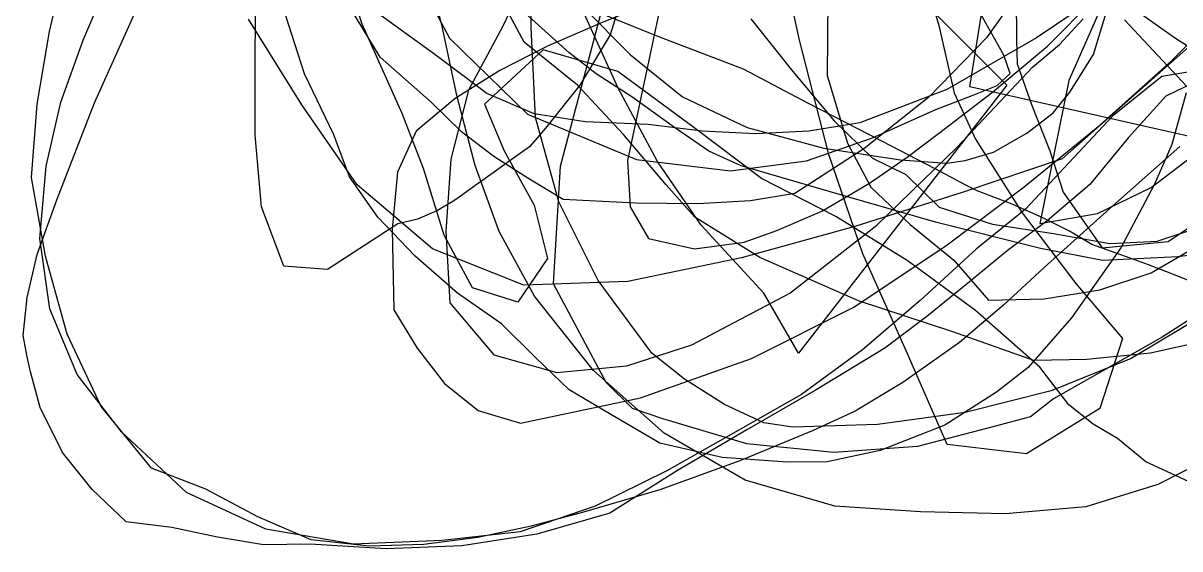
# Model space of a CAD drawing. Extents: x 0 to 83, y -5 to 166.
# Drawn here: x 0 to 53.3, y 0.1 to 24.3 of the extents above; entities that cross this region are included whole.
import ezdxf

# ---------------------------------------------------------------- set-up
doc = ezdxf.new("R2010")
doc.units = 0
for name, color, linetype in [('_B1', 7, 'CONTINUOUS'), ('_B2', 7, 'CONTINUOUS'), ('_F1', 7, 'CONTINUOUS'), ('_F2', 7, 'CONTINUOUS'), ('_T1', 7, 'CONTINUOUS'), ('_T2', 7, 'CONTINUOUS'), ('_Y1', 7, 'CONTINUOUS'), ('_Y2', 7, 'CONTINUOUS'), ('a', 7, 'CONTINUOUS'), ('d', 7, 'CONTINUOUS'), ('E', 7, 'CONTINUOUS'), ('h', 7, 'CONTINUOUS'), ('L1', 7, 'CONTINUOUS'), ('m', 7, 'CONTINUOUS'), ('O', 7, 'CONTINUOUS'), ('R', 7, 'CONTINUOUS'), ('t', 7, 'CONTINUOUS'), ('U', 7, 'CONTINUOUS'), ('V', 7, 'CONTINUOUS')]:
    doc.layers.add(name, color=color, linetype=linetype)

msp = doc.modelspace()

# ---------------------------------------------------------------- linework, layer by layer
at = {"layer": '_B1', "color": 7}
for p, q in [((41.28396, 25.522632), (45.33361, 21.471127)), ((27.416916, 21.326499), (25.838261, 24.777854)), ((45.33361, 21.471127), (35.718753, 9.113216)), ((29.221886, 17.94918), (27.416916, 21.326499)), ((31.230738, 15.01129), (29.221886, 17.94918)), ((34.129588, 11.882639), (31.230738, 15.01129)), ((35.718753, 9.113216), (34.129588, 11.882639))]:
    msp.add_line(p, q, dxfattribs=at)
at = {"layer": '_B2', "color": 7}
for p, q in [((59.598754, 28.447674), (47.870139, 18.074482)), ((17.308894, 28.008351), (19.640519, 23.63428)), ((45.181667, 22.855011), (43.937425, 25.059752)), ((12.831183, 20.570559), (10.361984, 24.506903)), ((19.640519, 23.63428), (23.235172, 20.132871)), ((45.473191, 22.014374), (45.181667, 22.855011)), ((44.875332, 21.4519), (45.473191, 22.014374)), ((43.647921, 20.96547), (44.875332, 21.4519)), ((42.050788, 20.35297), (43.647921, 20.96547)), ((15.380051, 16.88346), (12.831183, 20.570559)), ((39.129612, 19.048933), (42.050788, 20.35297)), ((23.235172, 20.132871), (28.254548, 18.040183)), ((36.091847, 17.985372), (39.129612, 19.048933)), ((28.254548, 18.040183), (32.584494, 17.527413)), ((32.584494, 17.527413), (36.091847, 17.985372)), ((47.870139, 18.074482), (43.320663, 16.536415)), ((18.845345, 13.923401), (15.380051, 16.88346)), ((43.320663, 16.536415), (38.323228, 14.949721)), ((38.323228, 14.949721), (33.09743, 13.513168)), ((23.06148, 12.250662), (18.845345, 13.923401)), ((33.09743, 13.513168), (27.862874, 12.42552)), ((27.862874, 12.42552), (23.06148, 12.250662))]:
    msp.add_line(p, q, dxfattribs=at)
at = {"layer": '_F1', "color": 7}
for p, q in [((19.281748, 24.249086), (18.590889, 27.023452)), ((37.073757, 25.467727), (37.04901, 21.913891)), ((19.994117, 20.925929), (19.281748, 24.249086)), ((37.04901, 21.913891), (37.986559, 18.800811)), ((20.810347, 17.771416), (19.994117, 20.925929)), ((37.986559, 18.800811), (39.051532, 16.762501)), ((21.930262, 14.729523), (20.810347, 17.771416)), ((39.051532, 16.762501), (40.874962, 15.053398)), ((40.874962, 15.053398), (42.87687, 13.408088)), ((23.553685, 11.744224), (21.930262, 14.729523)), ((51.984498, 12.821906), (53.937456, 13.962853)), ((42.87687, 13.408088), (44.477283, 11.56115)), ((49.618129, 12.044028), (51.984498, 12.821906)), ((26.272231, 8.319803), (23.553685, 11.744224)), ((47.04638, 11.625136), (49.618129, 12.044028)), ((44.477283, 11.56115), (47.04638, 11.625136)), ((29.532533, 5.424132), (26.272231, 8.319803)), ((33.264745, 3.268255), (29.532533, 5.424132)), ((54.877523, 4.3883), (52.285527, 3.061542)), ((37.399034, 2.063209), (33.264745, 3.268255)), ((52.285527, 3.061542), (48.968903, 2.036571)), ((41.345922, 1.810054), (37.399034, 2.063209)), ((45.262455, 1.710292), (41.345922, 1.810054)), ((48.968903, 2.036571), (45.262455, 1.710292))]:
    msp.add_line(p, q, dxfattribs=at)
at = {"layer": '_F2', "color": 7}
for p, q in [((35.763556, 23.546551), (34.854272, 27.729979)), ((41.038289, 28.227917), (42.186098, 24.224573)), ((42.186098, 24.224573), (42.895466, 21.112026)), ((37.122679, 18.268143), (35.763556, 23.546551)), ((42.895466, 21.112026), (43.888649, 18.984945)), ((43.888649, 18.984945), (46.027504, 15.590204)), ((38.68823, 13.693047), (37.122679, 18.268143)), ((46.027504, 15.590204), (48.510292, 12.330089)), ((40.699391, 9.190355), (38.68823, 13.693047)), ((48.510292, 12.330089), (50.657729, 9.786247)), ((50.657729, 9.786247), (49.608616, 6.566735)), ((42.581875, 4.899714), (40.699391, 9.190355)), ((49.608616, 6.566735), (46.234141, 4.481534)), ((46.234141, 4.481534), (42.581875, 4.899714))]:
    msp.add_line(p, q, dxfattribs=at)
at = {"layer": '_T1', "color": 7}
for p, q in [((23.081598, 23.456432), (21.103113, 27.112152)), ((33.526947, 24.522408), (35.461045, 22.108566)), ((25.529293, 21.476428), (23.081598, 23.456432)), ((35.461045, 22.108566), (37.359446, 19.826241)), ((27.658889, 19.194755), (25.529293, 21.476428)), ((37.359446, 19.826241), (39.128393, 18.098525)), ((29.627993, 16.874049), (27.658889, 19.194755)), ((39.128393, 18.098525), (40.674131, 17.348507)), ((40.674131, 17.348507), (42.213196, 15.849124)), ((30.939948, 15.392434), (29.627993, 16.874049)), ((42.213196, 15.849124), (44.672297, 15.06737)), ((33.935491, 13.533954), (30.939948, 15.392434)), ((44.672297, 15.06737), (47.481814, 14.633493)), ((52.26346, 14.287512), (54.431457, 14.997888)), ((47.481814, 14.633493), (50.072133, 14.177742)), ((50.072133, 14.177742), (52.26346, 14.287512)), ((38.485504, 11.526962), (33.935491, 13.533954)), ((42.842055, 10.107957), (38.485504, 11.526962)), ((46.56573, 8.782466), (42.842055, 10.107957)), ((54.690808, 9.732891), (51.950238, 9.113528)), ((51.950238, 9.113528), (49.014075, 8.818555)), ((49.014075, 8.818555), (46.56573, 8.782466))]:
    msp.add_line(p, q, dxfattribs=at)
at = {"layer": '_T2', "color": 7}
for p, q in [((49.924456, 25.830736), (46.699972, 23.647191)), ((18.956665, 22.87844), (16.024195, 24.999086)), ((46.699972, 23.647191), (42.567911, 21.272627)), ((21.362764, 21.081368), (18.956665, 22.87844)), ((23.540241, 20.153207), (21.362764, 21.081368)), ((42.567911, 21.272627), (38.544511, 19.741766)), ((25.885943, 19.781054), (23.540241, 20.153207)), ((28.796722, 19.652008), (25.885943, 19.781054)), ((38.544511, 19.741766), (36.198737, 19.354475)), ((31.275161, 19.343889), (28.796722, 19.652008)), ((33.759061, 19.233281), (31.275161, 19.343889)), ((36.198737, 19.354475), (33.759061, 19.233281))]:
    msp.add_line(p, q, dxfattribs=at)
at = {"layer": '_Y1', "color": 7}
for p, q in [((12.942899, 21.998474), (11.940339, 25.145117)), ((25.796867, 25.066424), (27.970936, 22.868843)), ((49.317729, 22.890082), (50.066132, 25.311251)), ((27.970936, 22.868843), (30.37578, 20.93929)), ((48.236868, 21.149741), (49.317729, 22.890082)), ((14.297039, 19.180737), (12.942899, 21.998474)), ((30.37578, 20.93929), (33.35241, 19.526595)), ((47.457229, 20.200898), (48.236868, 21.149741)), ((53.59357, 21.116658), (52.929908, 18.732554)), ((46.241999, 19.26126), (47.457229, 20.200898)), ((33.35241, 19.526595), (36.895337, 18.567387)), ((44.717625, 18.382264), (46.241999, 19.26126)), ((15.031747, 17.245159), (14.297039, 19.180737)), ((52.929908, 18.732554), (52.127066, 16.913128)), ((36.895337, 18.567387), (40.420105, 18.030634)), ((43.409785, 17.994025), (44.717625, 18.382264)), ((40.420105, 18.030634), (42.555442, 17.872318)), ((42.555442, 17.872318), (43.409785, 17.994025)), ((16.336241, 15.380358), (15.031747, 17.245159)), ((52.127066, 16.913128), (50.578289, 13.974354)), ((18.048853, 13.591096), (16.336241, 15.380358)), ((50.578289, 13.974354), (48.310253, 10.7527)), ((20.007898, 11.882136), (18.048853, 13.591096)), ((22.034643, 10.476261), (20.007898, 11.882136)), ((48.310253, 10.7527), (46.308644, 8.461808)), ((23.610914, 8.906595), (22.034643, 10.476261)), ((25.150476, 7.426474), (23.610914, 8.906595)), ((46.308644, 8.461808), (44.855843, 7.325364)), ((27.067088, 6.289235), (25.150476, 7.426474)), ((44.855843, 7.325364), (42.472402, 5.794314)), ((29.326021, 4.965007), (27.067088, 6.289235)), ((42.472402, 5.794314), (39.49222, 4.629601)), ((32.210425, 4.304197), (29.326021, 4.965007)), ((35.19298, 4.096552), (32.210425, 4.304197)), ((39.49222, 4.629601), (37.044851, 4.103719)), ((37.044851, 4.103719), (35.19298, 4.096552))]:
    msp.add_line(p, q, dxfattribs=at)
at = {"layer": '_Y2', "color": 7}
for p, q in [((43.616869, 21.395981), (44.162032, 24.742805)), ((56.167158, 18.560558), (43.616869, 21.395981))]:
    msp.add_line(p, q, dxfattribs=at)
at = {"layer": 'a', "color": 7}
for p, q in [((25.143076, 22.96933), (23.108782, 24.801545)), ((26.391278, 21.992885), (25.143076, 22.96933)), ((28.03517, 20.931763), (26.391278, 21.992885)), ((30.000313, 19.524759), (28.03517, 20.931763)), ((31.583865, 18.42491), (30.000313, 19.524759)), ((33.082179, 17.748858), (31.583865, 18.42491)), ((37.139719, 16.570428), (33.082179, 17.748858)), ((42.045468, 15.15933), (37.139719, 16.570428)), ((46.884757, 13.942252), (42.045468, 15.15933)), ((49.749604, 13.392515), (46.884757, 13.942252)), ((57.384559, 14.120384), (53.20272, 13.552134)), ((53.20272, 13.552134), (49.749604, 13.392515))]:
    msp.add_line(p, q, dxfattribs=at)
at = {"layer": 'd', "color": 7}
for p, q in [((46.58656, 26.744858), (44.38761, 23.649116)), ((16.44478, 22.755044), (14.778169, 25.517444)), ((44.38761, 23.649116), (41.723692, 20.918239)), ((18.792001, 20.681783), (16.44478, 22.755044)), ((41.723692, 20.918239), (38.73273, 18.533834)), ((20.189854, 19.319174), (18.792001, 20.681783)), ((21.684286, 18.184312), (20.189854, 19.319174)), ((23.25125, 17.17794), (21.684286, 18.184312)), ((38.73273, 18.533834), (35.552641, 16.477511)), ((24.866699, 16.200798), (23.25125, 17.17794)), ((28.222167, 16.037592), (24.866699, 16.200798)), ((31.085492, 16.006192), (28.222167, 16.037592)), ((33.510906, 16.14127), (31.085492, 16.006192)), ((35.552641, 16.477511), (33.510906, 16.14127))]:
    msp.add_line(p, q, dxfattribs=at)
at = {"layer": 'E', "color": 7}
for p, q in [((1.190306, 23.950555), (1.989288, 27.260322)), ((52.899199, 22.575302), (55.86822, 25.569746)), ((28.366774, 25.032074), (26.568571, 24.315619)), ((26.568571, 24.315619), (24.14464, 23.270118)), ((0.634147, 20.597197), (1.190306, 23.950555)), ((24.14464, 23.270118), (21.954695, 22.153437)), ((49.611287, 19.629716), (52.899199, 22.575302)), ((21.954695, 22.153437), (19.899436, 20.850656)), ((19.899436, 20.850656), (18.101915, 19.348102)), ((0.361487, 17.216923), (0.634147, 20.597197)), ((18.101915, 19.348102), (17.232512, 17.455108)), ((46.127677, 16.787627), (49.611287, 19.629716)), ((53.309001, 18.641153), (50.072131, 15.781033)), ((1.011477, 13.581061), (0.361487, 17.216923)), ((17.232512, 17.455108), (16.989516, 14.826337)), ((42.571561, 14.103674), (46.127677, 16.787627)), ((50.072131, 15.781033), (47.050205, 13.070164)), ((16.989516, 14.826337), (17.071218, 11.116463)), ((38.266693, 11.244288), (42.571561, 14.103674)), ((2.01092, 9.988505), (1.011477, 13.581061)), ((47.050205, 13.070164), (45.184431, 11.342453)), ((33.559194, 8.872955), (38.266693, 11.244288)), ((45.184431, 11.342453), (43.140977, 9.603496)), ((17.071218, 11.116463), (18.145781, 9.348809)), ((3.570094, 6.658771), (2.01092, 9.988505)), ((43.140977, 9.603496), (40.536461, 7.766231)), ((18.145781, 9.348809), (19.402525, 7.7182)), ((28.440527, 7.064501), (33.559194, 8.872955)), ((19.402525, 7.7182), (20.951353, 6.481041)), ((40.536461, 7.766231), (38.333108, 6.439057)), ((22.902163, 5.893746), (28.440527, 7.064501)), ((5.899274, 3.811379), (3.570094, 6.658771)), ((20.951353, 6.481041), (22.902163, 5.893746)), ((38.333108, 6.439057), (36.39573, 5.552851)), ((36.39573, 5.552851), (33.01992, 4.15202)), ((8.401698, 2.843266), (5.899274, 3.811379)), ((33.01992, 4.15202), (29.337138, 2.819252)), ((10.796741, 1.569057), (8.401698, 2.843266)), ((29.337138, 2.819252), (25.806028, 1.789501)), ((29.80505, 2.48219), (29.80505, 2.48219)), ((25.806028, 1.789501), (23.402304, 1.139832)), ((13.252689, 0.51698), (10.796741, 1.569057)), ((23.402304, 1.139832), (20.941588, 0.619043)), ((20.941588, 0.619043), (18.44604, 0.28992)), ((15.937823, 0.215266), (13.252689, 0.51698)), ((18.44604, 0.28992), (15.937823, 0.215266)), ((21.733244, 0.312642), (21.733244, 0.312642))]:
    msp.add_line(p, q, dxfattribs=at)
at = {"layer": 'h', "color": 7}
for p, q in [((10.678455, 21.708861), (10.688892, 25.534219)), ((27.494209, 25.223656), (27.046443, 23.794861)), ((27.046443, 23.794861), (25.640551, 21.470518)), ((10.671617, 19.159341), (10.678455, 21.708861)), ((25.640551, 21.470518), (24.059322, 19.487428)), ((24.059322, 19.487428), (23.319329, 18.627386)), ((10.964382, 15.857212), (10.671617, 19.159341)), ((23.319329, 18.627386), (22.481541, 18.029913)), ((22.481541, 18.029913), (21.643752, 17.432441)), ((21.643752, 17.432441), (20.805964, 16.834968)), ((20.805964, 16.834968), (19.968175, 16.237495)), ((19.707036, 16.066705), (19.045251, 15.685691)), ((19.968175, 16.237495), (19.707036, 16.066705)), ((11.992985, 13.126785), (10.964382, 15.857212)), ((19.045251, 15.685691), (18.165266, 15.291491)), ((17.249529, 15.081143), (14.003976, 12.976773)), ((18.165266, 15.291491), (17.249529, 15.081143)), ((14.003976, 12.976773), (11.992985, 13.126785))]:
    msp.add_line(p, q, dxfattribs=at)
at = {"layer": 'L1', "color": 7}
msp.add_line((58.450386, 16.247598), (50.746687, 24.475683), dxfattribs=at)
at = {"layer": 'm', "color": 7}
for p, q in [((15.614012, 24.284116), (14.17022, 28.677636)), ((51.274552, 24.920693), (53.096579, 23.634706)), ((17.450891, 20.163102), (15.614012, 24.284116)), ((53.096579, 23.634706), (55.163791, 22.313127)), ((23.946705, 23.106158), (21.249889, 20.59407)), ((27.387393, 22.094628), (23.946705, 23.106158)), ((30.952971, 19.476492), (27.387393, 22.094628)), ((21.249889, 20.59407), (22.15202, 18.437847)), ((18.436539, 17.626673), (17.450891, 20.163102)), ((34.02445, 17.16877), (30.952971, 19.476492)), ((22.15202, 18.437847), (23.53146, 15.932422)), ((19.384415, 14.560438), (18.436539, 17.626673)), ((37.443446, 15.415138), (34.02445, 17.16877)), ((23.53146, 15.932422), (24.152506, 13.477779)), ((40.737883, 13.392396), (37.443446, 15.415138)), ((20.69767, 12.123236), (19.384415, 14.560438)), ((24.152506, 13.477779), (22.779456, 11.473913)), ((43.882484, 11.084694), (40.737883, 13.392396)), ((22.779456, 11.473913), (20.69767, 12.123236)), ((46.851958, 8.476174), (43.882484, 11.084694)), ((48.186366, 6.736748), (46.851958, 8.476174)), ((49.310854, 5.848996), (48.186366, 6.736748)), ((50.427941, 5.184368), (49.310854, 5.848996)), ((51.740147, 4.114318), (50.427941, 5.184368)), ((54.797125, 2.692153), (51.740147, 4.114318))]:
    msp.add_line(p, q, dxfattribs=at)
at = {"layer": 'O', "color": 7}
for p, q in [((23.877165, 27.961336), (22.078609, 24.16683)), ((2.747741, 23.544409), (3.939478, 26.358856)), ((47.747468, 23.347787), (48.851967, 24.533208)), ((22.078609, 24.16683), (20.512307, 21.24699)), ((1.713526, 20.686025), (2.747741, 23.544409)), ((46.513826, 22.300627), (47.747468, 23.347787)), ((55.60419, 22.400562), (52.475206, 21.869338)), ((43.014084, 18.60005), (46.513826, 22.300627)), ((52.475206, 21.869338), (50.203343, 20.040894)), ((20.512307, 21.24699), (19.693361, 18.052364)), ((1.047438, 17.733992), (1.713526, 20.686025)), ((50.203343, 20.040894), (48.201507, 17.901293)), ((39.339845, 15.019531), (43.014084, 18.60005)), ((0.74207, 14.409454), (1.047438, 17.733992)), ((19.693361, 18.052364), (19.458226, 14.733442)), ((48.201507, 17.901293), (46.194159, 15.755279)), ((46.194159, 15.755279), (43.90576, 13.907587)), ((35.325784, 11.877878), (39.339845, 15.019531)), ((1.211553, 11.157399), (0.74207, 14.409454)), ((19.458226, 14.733442), (19.643354, 11.440716)), ((43.90576, 13.907587), (41.330451, 11.545536)), ((30.806582, 9.493899), (35.325784, 11.877878)), ((19.643354, 11.440716), (21.677335, 9.04065)), ((41.330451, 11.545536), (38.674427, 9.272095)), ((2.466478, 8.133311), (1.211553, 11.157399)), ((27.816004, 8.537222), (30.806582, 9.493899)), ((38.674427, 9.272095), (35.864467, 7.211393)), ((21.677335, 9.04065), (24.587236, 8.229479)), ((24.587236, 8.229479), (27.816004, 8.537222)), ((4.51744, 5.492685), (2.466478, 8.133311)), ((35.864467, 7.211393), (32.827358, 5.487549)), ((7.506001, 2.686758), (4.51744, 5.492685)), ((32.827358, 5.487549), (29.650309, 3.693651)), ((29.650309, 3.693651), (26.344164, 2.059023)), ((11.174157, 1.00748), (7.506001, 2.686758)), ((26.344164, 2.059023), (22.895789, 0.888046)), ((15.207606, 0.318905), (11.174157, 1.00748)), ((22.895789, 0.888046), (19.292051, 0.485095)), ((19.292051, 0.485095), (15.207606, 0.318905))]:
    msp.add_line(p, q, dxfattribs=at)
at = {"layer": 'R', "color": 7}
for p, q in [((50.886394, 27.822291), (48.180959, 21.682146)), ((24.749399, 17.736363), (26.865925, 25.704899)), ((48.180959, 21.682146), (46.850464, 15.089217)), ((51.985159, 16.750456), (58.26519, 21.556825)), ((24.423371, 12.309193), (24.749399, 17.736363)), ((49.503452, 15.551593), (51.985159, 16.750456)), ((46.850464, 15.089217), (49.503452, 15.551593)), ((57.324854, 12.962805), (52.483117, 9.854085)), ((26.856606, 7.769496), (24.423371, 12.309193)), ((52.483117, 9.854085), (47.475747, 7.01736)), ((28.072337, 6.559688), (26.856606, 7.769496)), ((47.475747, 7.01736), (46.420854, 6.180404)), ((29.465652, 6.088905), (28.072337, 6.559688)), ((33.334803, 4.937546), (29.465652, 6.088905)), ((46.420854, 6.180404), (44.73647, 5.740962)), ((44.73647, 5.740962), (41.211057, 4.811375)), ((37.356009, 4.53515), (33.334803, 4.937546)), ((41.211057, 4.811375), (37.356009, 4.53515))]:
    msp.add_line(p, q, dxfattribs=at)
at = {"layer": 't', "color": 7}
for p, q in [((45.725683, 28.708447), (45.766127, 23.563938)), ((23.404851, 24.126247), (23.432228, 26.771204)), ((23.602052, 19.978057), (23.404851, 24.126247)), ((45.766127, 23.563938), (45.804258, 22.454222)), ((45.804258, 22.454222), (46.458771, 20.579887)), ((46.458771, 20.579887), (47.304839, 18.442286)), ((24.668372, 16.088555), (23.602052, 19.978057)), ((47.304839, 18.442286), (47.917638, 16.542763)), ((47.917638, 16.542763), (49.727057, 13.979184)), ((26.492854, 12.464784), (24.668372, 16.088555)), ((52.768362, 14.261545), (55.83831, 16.345804)), ((49.727057, 13.979184), (52.768362, 14.261545)), ((28.964553, 9.113781), (26.492854, 12.464784)), ((53.805348, 10.515431), (51.065043, 8.867787)), ((30.466557, 7.922128), (28.964553, 9.113781)), ((51.065043, 8.867787), (47.362866, 7.380578)), ((32.318774, 6.749387), (30.466557, 7.922128)), ((47.362866, 7.380578), (43.399903, 6.380404)), ((34.119276, 5.908498), (32.318774, 6.749387)), ((35.466128, 5.712408), (34.119276, 5.908498)), ((43.399903, 6.380404), (39.369781, 5.835076)), ((39.369781, 5.835076), (35.466128, 5.712408))]:
    msp.add_line(p, q, dxfattribs=at)
at = {"layer": 'U', "color": 7}
for p, q in [((29.285974, 23.705605), (25.503556, 25.221214)), ((33.182073, 22.202792), (29.285974, 23.705605)), ((36.189189, 20.631497), (33.182073, 22.202792)), ((39.588828, 18.867321), (36.189189, 20.631497)), ((42.017131, 17.607198), (39.588828, 18.867321)), ((43.474092, 16.851124), (42.017131, 17.607198)), ((43.959717, 16.599103), (43.474092, 16.851124)), ((45.568835, 15.979286), (43.959717, 16.599103)), ((46.984902, 15.35938), (45.568835, 15.979286)), ((48.207912, 14.739389), (46.984902, 15.35938)), ((49.237871, 14.119313), (48.207912, 14.739389)), ((50.147547, 13.807381), (49.237871, 14.119313)), ((51.019307, 13.496024), (50.147547, 13.807381)), ((51.853153, 13.185242), (51.019307, 13.496024)), ((52.649082, 12.875035), (51.853153, 13.185242)), ((54.402251, 12.188899), (52.649082, 12.875035))]:
    msp.add_line(p, q, dxfattribs=at)
at = {"layer": 'V', "color": 7}
for p, q in [((29.636407, 26.426764), (27.843773, 18.003052)), ((3.274482, 20.65226), (5.478821, 25.567719)), ((47.222046, 23.285752), (49.359606, 25.456676)), ((44.666857, 21.152344), (47.222046, 23.285752)), ((54.404477, 21.811505), (52.662348, 20.959818)), ((42.178029, 19.248648), (44.666857, 21.152344)), ((52.662348, 20.959818), (50.940177, 19.064899)), ((1.52754, 16.180681), (3.274482, 20.65226)), ((40.726682, 18.158248), (42.178029, 19.248648)), ((50.940177, 19.064899), (49.146547, 16.89422)), ((39.002355, 16.954971), (40.726682, 18.158248)), ((27.843773, 18.003052), (27.959001, 15.863765)), ((36.801281, 15.666308), (39.002355, 16.954971)), ((49.146547, 16.89422), (47.190056, 15.215263)), ((0.625285, 13.661525), (1.52754, 16.180681)), ((27.959001, 15.863765), (28.810272, 14.404865)), ((34.726417, 14.775632), (36.801281, 15.666308)), ((47.190056, 15.215263), (45.347227, 13.832197)), ((28.810272, 14.404865), (30.923442, 13.92927)), ((33.212445, 14.235664), (34.726417, 14.775632)), ((30.923442, 13.92927), (33.212445, 14.235664)), ((0.168012, 11.69068), (0.625285, 13.661525)), ((45.347227, 13.832197), (43.507022, 12.33008)), ((43.507022, 12.33008), (41.635065, 10.802668)), ((-0.020173, 9.936793), (0.168012, 11.69068)), ((41.635065, 10.802668), (39.69698, 9.343723)), ((0.158494, 8.948327), (-0.020173, 9.936793)), ((39.69698, 9.343723), (36.539602, 7.428569)), ((0.312642, 8.253177), (0.158494, 8.948327)), ((0.769951, 6.609907), (0.312642, 8.253177)), ((36.539602, 7.428569), (33.335852, 5.581839)), ((1.795998, 4.536748), (0.769951, 6.609907)), ((33.335852, 5.581839), (30.145917, 3.714541)), ((3.165553, 2.826599), (1.795998, 4.536748)), ((30.145917, 3.714541), (27.029993, 1.737679)), ((4.731675, 1.341145), (3.165553, 2.826599)), ((27.029993, 1.737679), (23.65777, 0.777641)), ((6.84213, 1.085328), (4.731675, 1.341145)), ((8.945916, 0.634314), (6.84213, 1.085328)), ((11.06446, 0.278892), (8.945916, 0.634314)), ((23.65777, 0.777641), (20.208013, 0.241215)), ((13.21919, 0.309863), (11.06446, 0.278892)), ((16.716545, 0.096066), (13.21919, 0.309863)), ((20.208013, 0.241215), (16.716545, 0.096066))]:
    msp.add_line(p, q, dxfattribs=at)

doc.saveas('drawing.dxf')
